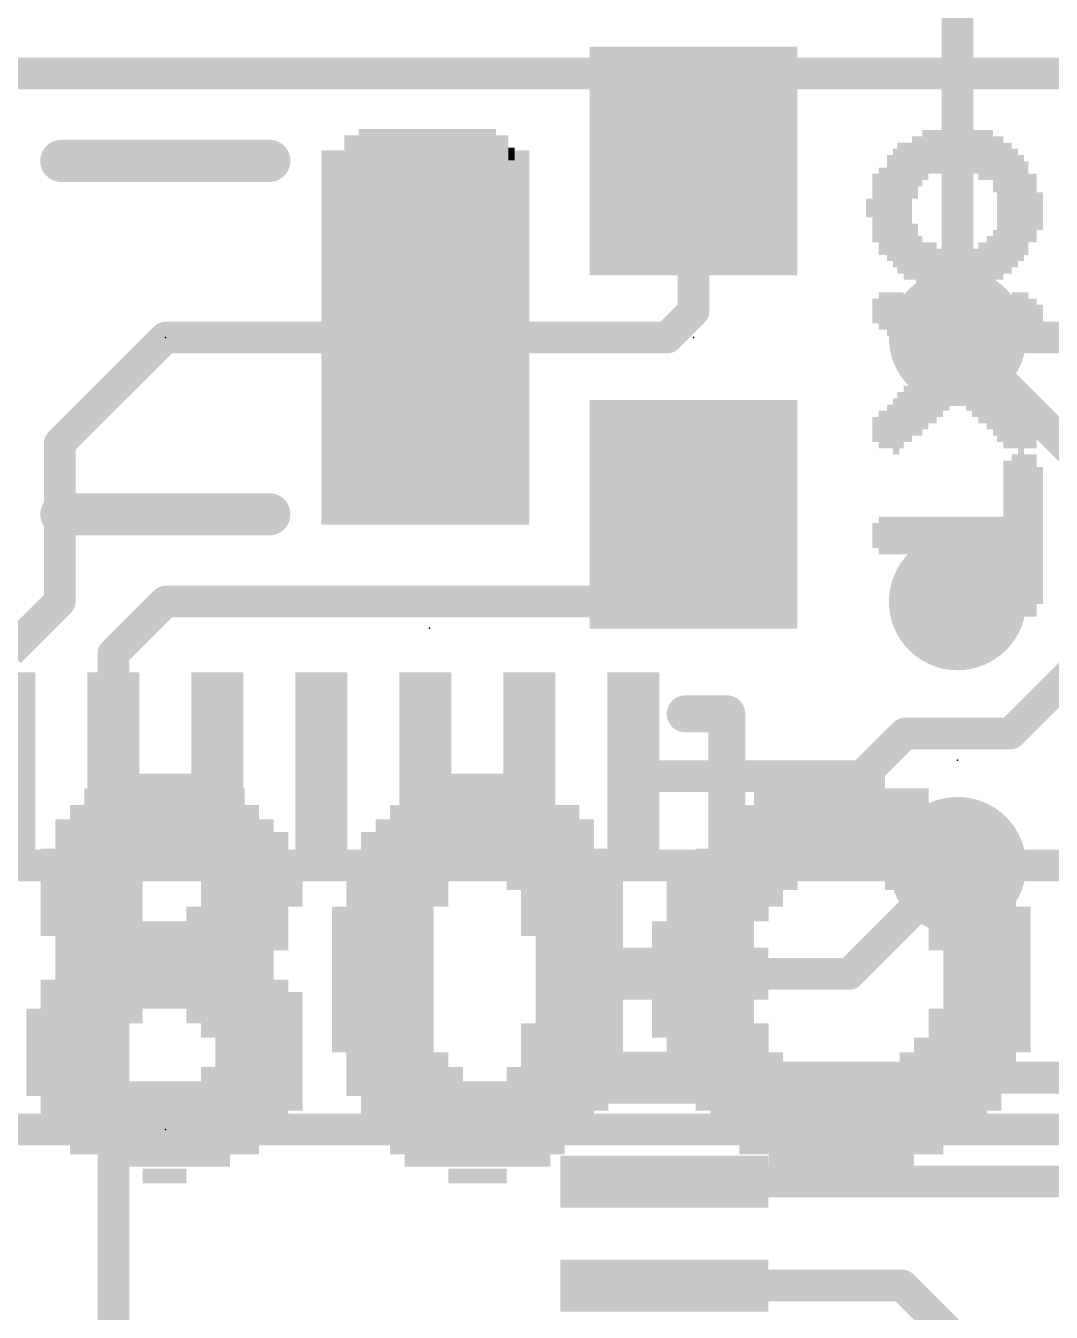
# Model space of a CAD drawing. Extents: x -12.7 to 30.6, y -10.2 to 25.5.
# Drawn here: x 14.57 to 19.5, y 11.82 to 18.01 of the extents above; entities that cross this region are included whole.
import ezdxf

# ---------------------------------------------------------------- set-up
doc = ezdxf.new("R2010")
doc.units = 0
for name, color, linetype in [('1', 12, 'CONTINUOUS'), ('16', 132, 'CONTINUOUS'), ('18', 110, 'CONTINUOUS'), ('21', 41, 'CONTINUOUS'), ('22', 40, 'CONTINUOUS'), ('23', 53, 'CONTINUOUS'), ('24', 53, 'CONTINUOUS')]:
    doc.layers.add(name, color=color, linetype=linetype)

# ---------------------------------------------------------------- blocks, each defined once
blk = doc.blocks.new('RECT')
blk.add_solid([(-0.5, -0.5), (0.5, -0.5), (-0.5, 0.5), (0.5, 0.5)])
blk = doc.blocks.new('ROUNDV')
at = {"const_width": 0.5}
blk.add_lwpolyline([(0, -0.25, 1), (0, 0.25, 1), (0, -0.25)], format="xyb", dxfattribs=at)

msp = doc.modelspace()

# ---------------------------------------------------------------- linework, layer by layer
at = {"layer": '1', "const_width": 0.1524}
for points in [[(19.05, 19.05), (19.05, 16.51)], [(17.78, 16.637), (17.78, 17.36)], [(17.653, 16.51), (17.78, 16.637)], [(14.732, 16.002), (15.24, 16.51)], [(15.24, 16.51), (16.49, 16.51)], [(16.49, 16.51), (17.653, 16.51)], [(19.685, 15.875), (19.05, 16.51)], [(14.732, 15.24), (14.732, 16.002)], [(17.36, 15.24), (17.78, 15.66)], [(14.49, 14.998), (14.732, 15.24)], [(14.99, 14.99), (15.24, 15.24)], [(15.24, 15.24), (17.36, 15.24)], [(14.99, 14.4), (14.99, 14.99)], [(19.304, 14.605), (19.685, 14.986)], [(18.591, 14.4), (18.796, 14.605)], [(18.796, 14.605), (19.304, 14.605)], [(14.99, 11), (14.99, 14.4)], [(17.49, 14.4), (18.591, 14.4)], [(18.53, 13.45), (19.05, 13.97)], [(17.64, 13.45), (18.53, 13.45)], [(17.64, 12.95), (19.808, 12.95)], [(17.64, 12.45), (20.951, 12.45)], [(17.64, 11.95), (18.784, 11.95)], [(18.784, 11.95), (19.939, 10.795)]]:
    msp.add_lwpolyline(points, dxfattribs=at)
at = {"layer": '1', "const_width": 0.0762}
for points in [[(17.8181, 17.36, 1), (17.7419, 17.36)], [(17.8069, 16.6101, 1), (17.7531, 16.6639)], [(17.7419, 16.637, 1), (17.8181, 16.637)], [(15.24, 16.5481, 1), (15.24, 16.4719)], [(15.2669, 16.4831, 1), (15.2131, 16.5369)], [(16.49, 16.5481, 1), (16.49, 16.4719)], [(16.49, 16.4719, 1), (16.49, 16.5481)], [(17.653, 16.4719, 1), (17.653, 16.5481)], [(19.0769, 16.5369, 1), (19.0231, 16.4831)], [(17.6261, 16.5369, 1), (17.6799, 16.4831)], [(19.0119, 16.51, 1), (19.0881, 16.51)], [(14.7701, 16.002, 1), (14.6939, 16.002)], [(14.7051, 16.0289, 1), (14.7589, 15.9751)], [(17.8069, 15.6331, 1), (17.7531, 15.6869)], [(14.7589, 15.2131, 1), (14.7051, 15.2669)], [(15.24, 15.2781, 1), (15.24, 15.2019)], [(15.2669, 15.2131, 1), (15.2131, 15.2669)], [(17.3331, 15.2669, 1), (17.3869, 15.2131)], [(17.36, 15.2019, 1), (17.36, 15.2781)], [(14.6939, 15.24, 1), (14.7701, 15.24)], [(15.0281, 14.99, 1), (14.9519, 14.99)], [(14.9631, 15.0169, 1), (15.0169, 14.9631)], [(18.796, 14.6431, 1), (18.796, 14.5669)], [(18.8229, 14.5781, 1), (18.7691, 14.6319)], [(19.2771, 14.6319, 1), (19.3309, 14.5781)], [(19.304, 14.5669, 1), (19.304, 14.6431)], [(15.0281, 14.4, 1), (14.9519, 14.4)], [(14.9519, 14.4, 1), (15.0281, 14.4)], [(17.49, 14.4381, 1), (17.49, 14.3619)], [(18.5641, 14.4269, 1), (18.6179, 14.3731)], [(18.591, 14.3619, 1), (18.591, 14.4381)], [(19.0769, 13.9431, 1), (19.0231, 13.9969)], [(17.64, 13.4881, 1), (17.64, 13.4119)], [(18.5031, 13.4769, 1), (18.5569, 13.4231)], [(18.53, 13.4119, 1), (18.53, 13.4881)], [(17.64, 12.9881, 1), (17.64, 12.9119)], [(17.64, 12.4881, 1), (17.64, 12.4119)], [(17.64, 11.9881, 1), (17.64, 11.9119)], [(18.8109, 11.9769, 1), (18.7571, 11.9231)], [(18.784, 11.9119, 1), (18.784, 11.9881)]]:
    msp.add_lwpolyline(points, format="xyb", dxfattribs=at)
at = {"layer": '16', "const_width": 0.1524}
for points in [[(19.05, 16.51), (22.86, 16.51)], [(6.35, 13.97), (19.05, 13.97)], [(22.86, 13.97), (19.05, 13.97)], [(7.62, 12.7), (22.86, 12.7)]]:
    msp.add_lwpolyline(points, dxfattribs=at)
at = {"layer": '16', "const_width": 0.0762}
for points in [[(19.05, 16.5481, 1), (19.05, 16.4719)], [(19.05, 14.0081, 1), (19.05, 13.9319)], [(19.05, 13.9319, 1), (19.05, 14.0081)]]:
    msp.add_lwpolyline(points, format="xyb", dxfattribs=at)
at = {"layer": '21'}
for points, const_width in [([(14.74, 17.36), (15.74, 17.36)], 0.2032), ([(15.74, 15.66), (14.74, 15.66)], 0.2032), ([(17.74, 14.7), (17.94, 14.7)], 0.1778), ([(17.94, 13.8), (17.94, 14.7)], 0.1778)]:
    msp.add_lwpolyline(points, dxfattribs=dict(at, const_width=const_width))
for points, const_width in [([(14.74, 17.4108, 1), (14.74, 17.3092)], 0.1016), ([(15.74, 17.3092, 1), (15.74, 17.4108)], 0.1016), ([(14.74, 15.7108, 1), (14.74, 15.6092)], 0.1016), ([(15.74, 15.6092, 1), (15.74, 15.7108)], 0.1016), ([(17.74, 14.7445, 1), (17.74, 14.6556)], 0.0889), ([(17.9845, 14.7, 1), (17.8956, 14.7)], 0.0889), ([(17.94, 14.6556, 1), (17.94, 14.7445)], 0.0889), ([(17.8956, 13.8, 1), (17.9845, 13.8)], 0.0889)]:
    msp.add_lwpolyline(points, format="xyb", dxfattribs=dict(at, const_width=const_width))
at = {"layer": '22', "const_width": 0.1524}
msp.add_lwpolyline([(7.62, 17.78), (22.86, 17.78)], dxfattribs=at)
at = {"layer": '23'}
for p in [(15.24, 16.51), (17.78, 16.51), (15.24, 12.7)]:
    msp.add_point(p, dxfattribs=at)
at = {"layer": '24'}
for p in [(16.51, 15.113), (19.05, 14.478)]:
    msp.add_point(p, dxfattribs=at)

# ---------------------------------------------------------------- block references
at = {"layer": '1'}
for p, xscale, rotation in [((17.78, 17.36), 1.1, 270), ((17.78, 15.66), 1.1, 270), ((14.49, 14.4), 0.25, 180), ((14.99, 14.4), 0.25, 180), ((15.49, 14.4), 0.25, 180), ((15.99, 14.4), 0.25, 180), ((16.49, 14.4), 0.25, 180), ((16.99, 14.4), 0.25, 180), ((17.49, 14.4), 0.25, 180), ((17.64, 13.45), 0.25, 270), ((17.64, 12.95), 0.25, 270), ((17.64, 12.45), 0.25, 270), ((17.64, 11.95), 0.25, 270)]:
    msp.add_blockref('RECT', p, dxfattribs=dict(at, xscale=xscale, rotation=rotation))
at = {"layer": '1', "yscale": 1.8, "rotation": 180}
msp.add_blockref('RECT', (16.49, 16.51), dxfattribs=at)
at = {"layer": '18', "xscale": 0.6604, "yscale": 0.6604}
for p in [(19.05, 16.51), (19.05, 16.51), (19.05, 15.24), (19.05, 15.24), (19.05, 13.97), (19.05, 13.97)]:
    msp.add_blockref('ROUNDV', p, dxfattribs=at)
at = {"layer": '22'}
for p, xscale, yscale, rotation in [((19.015, 17.433), 0.21, 0.03, 90), ((19.05, 17.433), 0.21, 0.04, 90), ((19.085, 17.433), 0.21, 0.03, 90), ((16.115, 17.408), 0.15, 0.03, 90), ((16.15, 17.393), 0.18, 0.04, 90), ((16.185, 17.408), 0.21, 0.03, 90), ((16.215, 17.408), 0.21, 0.03, 90), ((16.235, 17.408), 0.21, 0.03, 90), ((16.27, 17.408), 0.21, 0.04, 90), ((16.305, 17.408), 0.21, 0.03, 90), ((16.325, 17.408), 0.21, 0.03, 90), ((16.355, 17.408), 0.21, 0.03, 90), ((16.39, 17.408), 0.21, 0.04, 90), ((16.425, 17.408), 0.21, 0.03, 90), ((16.455, 17.408), 0.21, 0.03, 90), ((16.475, 17.408), 0.21, 0.03, 90), ((16.51, 17.408), 0.21, 0.04, 90), ((16.545, 17.408), 0.21, 0.03, 90), ((16.565, 17.408), 0.21, 0.03, 90), ((16.595, 17.408), 0.21, 0.03, 90), ((16.63, 17.408), 0.21, 0.04, 90), ((16.665, 17.408), 0.21, 0.03, 90), ((16.695, 17.408), 0.21, 0.03, 90), ((16.715, 17.408), 0.21, 0.03, 90), ((16.75, 17.408), 0.21, 0.04, 90), ((16.785, 17.408), 0.21, 0.03, 90), ((16.815, 17.408), 0.21, 0.03, 90), ((16.835, 17.393), 0.18, 0.03, 90), ((16.87, 17.393), 0.18, 0.04, 90), ((18.845, 17.328), 0.3, 0.03, 90), ((18.865, 17.358), 0.24, 0.03, 90), ((18.895, 17.388), 0.24, 0.03, 90), ((18.93, 17.403), 0.21, 0.04, 90), ((18.965, 17.403), 0.21, 0.03, 90), ((18.995, 17.418), 0.18, 0.03, 90), ((19.105, 17.403), 0.21, 0.03, 90), ((19.135, 17.403), 0.21, 0.03, 90), ((19.17, 17.388), 0.24, 0.04, 90), ((19.205, 17.388), 0.24, 0.03, 90), ((19.235, 17.343), 0.27, 0.03, 90), ((19.255, 17.133), 0.69, 0.03, 90), ((16.905, 17.393), 0.06, 0.03, 90), ((18.755, 17.133), 0.57, 0.03, 90), ((18.775, 17.133), 0.63, 0.03, 90), ((18.81, 17.118), 0.66, 0.04, 90), ((19.29, 17.133), 0.63, 0.04, 90), ((19.325, 17.133), 0.57, 0.03, 90), ((18.725, 17.133), 0.51, 0.03, 90), ((19.355, 17.133), 0.51, 0.03, 90), ((19.375, 17.133), 0.45, 0.03, 90), ((18.655, 17.133), 0.33, 0.03, 90), ((18.69, 17.118), 0.42, 0.04, 90), ((19.41, 17.133), 0.33, 0.04, 90), ((16.115, 17.153), 0.12, 0.03, 90), ((16.15, 17.153), 0.18, 0.04, 90), ((16.185, 17.138), 0.21, 0.03, 90), ((16.215, 17.123), 0.24, 0.03, 90), ((16.235, 17.108), 0.27, 0.03, 90), ((16.27, 17.078), 0.27, 0.04, 90), ((16.75, 17.078), 0.27, 0.04, 90), ((16.785, 17.108), 0.27, 0.03, 90), ((16.815, 17.123), 0.24, 0.03, 90), ((16.835, 17.138), 0.21, 0.03, 90), ((16.87, 17.138), 0.15, 0.04, 90), ((19.445, 17.118), 0.18, 0.03, 90), ((16.305, 17.048), 0.27, 0.03, 90), ((16.325, 17.018), 0.27, 0.03, 90), ((16.665, 17.018), 0.27, 0.03, 90), ((16.695, 17.033), 0.24, 0.03, 90), ((16.715, 17.048), 0.27, 0.03, 90), ((16.905, 17.138), 0.09, 0.03, 90), ((18.625, 17.133), 0.09, 0.03, 90), ((16.355, 16.853), 0.54, 0.03, 90), ((16.39, 16.853), 0.48, 0.04, 90), ((16.425, 16.868), 0.45, 0.03, 90), ((16.595, 16.868), 0.45, 0.03, 90), ((16.63, 16.868), 0.51, 0.04, 90), ((16.455, 16.868), 0.39, 0.03, 90), ((16.475, 16.868), 0.33, 0.03, 90), ((16.545, 16.868), 0.33, 0.03, 90), ((16.565, 16.868), 0.39, 0.03, 90), ((18.845, 16.923), 0.27, 0.03, 90), ((19.235, 16.908), 0.24, 0.03, 90), ((16.51, 16.868), 0.27, 0.04, 90), ((18.865, 16.878), 0.24, 0.03, 90), ((18.895, 16.863), 0.21, 0.03, 90), ((18.93, 16.848), 0.24, 0.04, 90), ((19.17, 16.863), 0.21, 0.04, 90), ((19.205, 16.878), 0.24, 0.03, 90), ((18.965, 16.833), 0.21, 0.03, 90), ((18.995, 16.833), 0.21, 0.03, 90), ((19.015, 16.833), 0.21, 0.03, 90), ((19.05, 16.833), 0.21, 0.04, 90), ((19.085, 16.833), 0.21, 0.03, 90), ((19.105, 16.833), 0.21, 0.03, 90), ((19.135, 16.833), 0.21, 0.03, 90), ((16.665, 16.718), 0.27, 0.03, 90), ((16.27, 16.658), 0.27, 0.04, 90), ((16.305, 16.673), 0.24, 0.03, 90), ((16.325, 16.688), 0.27, 0.03, 90), ((16.695, 16.688), 0.27, 0.03, 90), ((16.715, 16.658), 0.27, 0.03, 90), ((16.215, 16.478), 0.51, 0.03, 90), ((16.235, 16.628), 0.27, 0.03, 90), ((16.75, 16.628), 0.27, 0.04, 90), ((16.785, 16.613), 0.24, 0.03, 90), ((16.815, 16.598), 0.27, 0.03, 90), ((18.69, 16.638), 0.18, 0.04, 90), ((18.725, 16.623), 0.21, 0.03, 90), ((18.755, 16.608), 0.24, 0.03, 90), ((18.775, 16.593), 0.27, 0.03, 90), ((19.325, 16.593), 0.27, 0.03, 90), ((19.355, 16.608), 0.24, 0.03, 90), ((19.375, 16.623), 0.21, 0.03, 90), ((16.15, 16.583), 0.18, 0.04, 90), ((16.185, 16.598), 0.21, 0.03, 90), ((16.835, 16.598), 0.21, 0.03, 90), ((16.87, 16.583), 0.18, 0.04, 90), ((18.655, 16.638), 0.12, 0.03, 90), ((18.81, 16.563), 0.27, 0.04, 90), ((18.845, 16.533), 0.27, 0.03, 90), ((19.255, 16.533), 0.27, 0.03, 90), ((19.29, 16.563), 0.27, 0.04, 90), ((19.41, 16.623), 0.15, 0.04, 90), ((19.445, 16.623), 0.09, 0.03, 90), ((16.115, 16.583), 0.12, 0.03, 90), ((16.905, 16.598), 0.09, 0.03, 90), ((18.865, 16.503), 0.27, 0.03, 90), ((18.895, 16.338), 0.54, 0.03, 90), ((19.17, 16.353), 0.51, 0.04, 90), ((19.205, 16.503), 0.27, 0.03, 90), ((19.235, 16.518), 0.24, 0.03, 90), ((18.93, 16.338), 0.48, 0.04, 90), ((18.965, 16.353), 0.45, 0.03, 90), ((18.995, 16.353), 0.39, 0.03, 90), ((19.105, 16.353), 0.39, 0.03, 90), ((19.135, 16.353), 0.45, 0.03, 90), ((16.185, 16.358), 0.21, 0.03, 90), ((19.015, 16.353), 0.33, 0.03, 90), ((19.05, 16.353), 0.27, 0.04, 90), ((19.085, 16.353), 0.33, 0.03, 90), ((16.115, 16.343), 0.12, 0.03, 90), ((16.15, 16.343), 0.18, 0.04, 90), ((16.235, 16.328), 0.21, 0.03, 90), ((16.27, 16.313), 0.24, 0.04, 90), ((16.305, 16.298), 0.21, 0.03, 90), ((16.325, 16.118), 0.57, 0.03, 90), ((16.455, 16.118), 0.57, 0.03, 90), ((16.475, 16.118), 0.57, 0.03, 90), ((16.51, 16.133), 0.6, 0.04, 90), ((16.545, 16.328), 0.21, 0.03, 90), ((16.565, 16.328), 0.21, 0.03, 90), ((16.595, 16.343), 0.18, 0.03, 90), ((16.63, 16.343), 0.18, 0.04, 90), ((16.665, 16.328), 0.21, 0.03, 90), ((16.695, 16.313), 0.24, 0.03, 90), ((16.715, 16.133), 0.6, 0.03, 90), ((16.75, 16.118), 0.57, 0.04, 90), ((16.785, 16.118), 0.57, 0.03, 90), ((16.355, 16.103), 0.54, 0.03, 90), ((16.39, 16.103), 0.54, 0.04, 90), ((16.425, 16.103), 0.54, 0.03, 90), ((16.815, 16.103), 0.54, 0.03, 90), ((16.835, 16.088), 0.51, 0.03, 90), ((19.205, 16.203), 0.27, 0.03, 90), ((16.87, 16.058), 0.45, 0.04, 90), ((18.81, 16.143), 0.27, 0.04, 90), ((18.845, 16.158), 0.24, 0.03, 90), ((18.865, 16.173), 0.27, 0.03, 90), ((19.235, 16.173), 0.27, 0.03, 90), ((19.255, 16.143), 0.27, 0.03, 90), ((18.755, 16.083), 0.27, 0.03, 90), ((18.775, 16.113), 0.27, 0.03, 90), ((19.29, 16.113), 0.27, 0.04, 90), ((19.325, 16.098), 0.24, 0.03, 90), ((19.355, 15.693), 1.05, 0.03, 90), ((16.905, 16.043), 0.3, 0.03, 90), ((18.69, 16.068), 0.18, 0.04, 90), ((18.725, 16.083), 0.21, 0.03, 90), ((19.375, 16.083), 0.21, 0.03, 90), ((19.41, 16.068), 0.18, 0.04, 90), ((18.655, 16.068), 0.12, 0.03, 90), ((19.445, 16.083), 0.09, 0.03, 90), ((16.115, 15.923), 0.12, 0.03, 90), ((16.15, 15.923), 0.18, 0.04, 90), ((16.185, 15.923), 0.18, 0.03, 90), ((16.215, 15.923), 0.18, 0.03, 90), ((16.235, 15.923), 0.18, 0.03, 90), ((16.27, 15.923), 0.18, 0.04, 90), ((16.305, 15.923), 0.18, 0.03, 90), ((16.545, 15.923), 0.18, 0.03, 90), ((16.565, 15.923), 0.18, 0.03, 90), ((16.595, 15.923), 0.18, 0.03, 90), ((16.63, 15.923), 0.18, 0.04, 90), ((16.665, 15.923), 0.18, 0.03, 90), ((16.695, 15.923), 0.18, 0.03, 90), ((19.29, 15.558), 0.72, 0.04, 90), ((19.325, 15.558), 0.78, 0.03, 90), ((19.375, 15.558), 0.78, 0.03, 90), ((19.41, 15.558), 0.78, 0.04, 90), ((19.445, 15.558), 0.66, 0.03, 90), ((18.655, 15.558), 0.12, 0.03, 90), ((18.69, 15.558), 0.18, 0.04, 90), ((18.725, 15.558), 0.18, 0.03, 90), ((18.755, 15.558), 0.18, 0.03, 90), ((18.775, 15.558), 0.18, 0.03, 90), ((18.81, 15.558), 0.18, 0.04, 90), ((18.845, 15.558), 0.18, 0.03, 90), ((18.865, 15.558), 0.18, 0.03, 90), ((18.895, 15.558), 0.18, 0.03, 90), ((18.93, 15.558), 0.18, 0.04, 90), ((18.965, 15.558), 0.18, 0.03, 90), ((18.995, 15.558), 0.18, 0.03, 90), ((19.015, 15.558), 0.18, 0.03, 90), ((19.05, 15.558), 0.18, 0.04, 90), ((19.085, 15.558), 0.18, 0.03, 90), ((19.105, 15.558), 0.18, 0.03, 90), ((19.135, 15.558), 0.18, 0.03, 90), ((19.17, 15.558), 0.18, 0.04, 90), ((19.205, 15.558), 0.18, 0.03, 90), ((19.235, 15.558), 0.18, 0.03, 90), ((19.255, 15.558), 0.18, 0.03, 90), ((15.236, 14.377), 0.49, 0.07, 180), ((16.741, 14.377), 0.42, 0.07, 180), ((18.491, 14.377), 0.42, 0.07, 180), ((15.236, 14.302), 0.77, 0.08, 180), ((16.741, 14.302), 0.7, 0.08, 180), ((18.491, 14.302), 0.84, 0.08, 180), ((15.236, 14.227), 0.91, 0.07, 180), ((16.776, 14.227), 0.91, 0.07, 180), ((18.526, 14.227), 1.05, 0.07, 180), ((15.236, 14.162), 1.05, 0.06, 180), ((16.776, 14.162), 1.05, 0.06, 180), ((18.526, 14.162), 1.19, 0.06, 180), ((15.271, 14.092), 1.12, 0.08, 180), ((16.741, 14.092), 1.12, 0.08, 180), ((18.526, 14.092), 1.33, 0.08, 180), ((15.236, 14.017), 1.19, 0.07, 180), ((16.776, 14.017), 1.19, 0.07, 180), ((18.526, 14.017), 1.47, 0.07, 180), ((14.921, 13.947), 0.56, 0.07, 180), ((15.586, 13.947), 0.49, 0.07, 180), ((16.741, 13.947), 1.26, 0.07, 180), ((18.491, 13.947), 1.54, 0.07, 180), ((14.886, 13.882), 0.49, 0.06, 180), ((15.656, 13.882), 0.49, 0.06, 180), ((16.356, 13.882), 0.49, 0.06, 180), ((17.161, 13.882), 0.56, 0.06, 180), ((17.966, 13.882), 0.63, 0.06, 180), ((19.016, 13.882), 0.63, 0.06, 180), ((14.886, 13.812), 0.49, 0.08, 180), ((15.656, 13.812), 0.49, 0.08, 180), ((16.356, 13.812), 0.49, 0.08, 180), ((17.196, 13.812), 0.49, 0.08, 180), ((17.931, 13.812), 0.56, 0.08, 180), ((19.051, 13.812), 0.56, 0.08, 180), ((14.886, 13.737), 0.49, 0.07, 180), ((15.586, 13.737), 0.49, 0.07, 180), ((16.286, 13.737), 0.49, 0.07, 180), ((17.196, 13.737), 0.49, 0.07, 180), ((17.896, 13.737), 0.49, 0.07, 180), ((19.121, 13.737), 0.56, 0.07, 180), ((15.236, 13.667), 1.19, 0.07, 180), ((16.286, 13.667), 0.49, 0.07, 180), ((17.196, 13.667), 0.49, 0.07, 180), ((17.826, 13.667), 0.49, 0.07, 180), ((19.156, 13.667), 0.49, 0.07, 180), ((15.271, 13.597), 1.12, 0.07, 180), ((16.286, 13.597), 0.49, 0.07, 180), ((17.231, 13.597), 0.42, 0.07, 180), ((17.826, 13.597), 0.49, 0.07, 180), ((19.156, 13.597), 0.49, 0.07, 180), ((15.236, 13.527), 1.05, 0.07, 180), ((16.286, 13.527), 0.49, 0.07, 180), ((17.231, 13.527), 0.42, 0.07, 180), ((17.826, 13.527), 0.49, 0.07, 180), ((19.191, 13.527), 0.42, 0.07, 180), ((15.236, 13.457), 1.05, 0.07, 180), ((16.286, 13.457), 0.49, 0.07, 180), ((17.266, 13.457), 0.49, 0.07, 180), ((17.826, 13.457), 0.49, 0.07, 180), ((19.191, 13.457), 0.42, 0.07, 180), ((15.236, 13.387), 1.19, 0.07, 180), ((16.286, 13.387), 0.49, 0.07, 180), ((17.231, 13.387), 0.42, 0.07, 180), ((17.826, 13.387), 0.49, 0.07, 180), ((19.191, 13.387), 0.42, 0.07, 180), ((15.271, 13.322), 1.26, 0.08, 180), ((16.286, 13.322), 0.49, 0.08, 180), ((17.231, 13.322), 0.42, 0.08, 180), ((17.826, 13.322), 0.49, 0.08, 180), ((19.191, 13.322), 0.42, 0.08, 180), ((14.851, 13.247), 0.56, 0.07, 180), ((15.621, 13.247), 0.56, 0.07, 180), ((16.286, 13.247), 0.49, 0.07, 180), ((17.231, 13.247), 0.42, 0.07, 180), ((17.826, 13.247), 0.49, 0.07, 180), ((19.156, 13.247), 0.49, 0.07, 180), ((14.816, 13.177), 0.49, 0.07, 180), ((15.656, 13.177), 0.49, 0.07, 180), ((16.286, 13.177), 0.49, 0.07, 180), ((17.196, 13.177), 0.49, 0.07, 180), ((17.861, 13.177), 0.56, 0.07, 180), ((19.156, 13.177), 0.49, 0.07, 180), ((14.816, 13.107), 0.49, 0.07, 180), ((15.691, 13.107), 0.42, 0.07, 180), ((16.286, 13.107), 0.49, 0.07, 180), ((17.196, 13.107), 0.49, 0.07, 180), ((17.896, 13.107), 0.49, 0.07, 180), ((19.121, 13.107), 0.56, 0.07, 180), ((14.816, 13.037), 0.49, 0.07, 180), ((15.691, 13.037), 0.42, 0.07, 180), ((16.356, 13.037), 0.49, 0.07, 180), ((17.196, 13.037), 0.49, 0.07, 180), ((17.931, 13.037), 0.56, 0.07, 180), ((19.051, 13.037), 0.56, 0.07, 180), ((14.816, 12.967), 0.49, 0.07, 180), ((15.656, 12.967), 0.49, 0.07, 180), ((16.391, 12.967), 0.56, 0.07, 180), ((17.161, 12.967), 0.56, 0.07, 180), ((18.036, 12.967), 0.63, 0.07, 180), ((18.981, 12.967), 0.7, 0.07, 180), ((15.236, 12.897), 1.33, 0.07, 180), ((16.741, 12.897), 1.26, 0.07, 180), ((18.491, 12.897), 1.54, 0.07, 180), ((15.271, 12.827), 1.26, 0.07, 180), ((16.776, 12.827), 1.19, 0.07, 180), ((18.526, 12.827), 1.47, 0.07, 180), ((15.236, 12.762), 1.19, 0.06, 180), ((16.741, 12.762), 1.12, 0.06, 180), ((18.526, 12.762), 1.33, 0.06, 180), ((15.236, 12.687), 1.05, 0.07, 180), ((16.741, 12.687), 0.98, 0.07, 180), ((18.526, 12.687), 1.19, 0.07, 180), ((15.236, 12.617), 0.91, 0.07, 180), ((16.741, 12.617), 0.84, 0.07, 180), ((18.491, 12.617), 0.98, 0.07, 180), ((15.236, 12.552), 0.63, 0.06, 180), ((16.741, 12.552), 0.7, 0.06, 180), ((18.491, 12.552), 0.7, 0.06, 180), ((15.236, 12.477), 0.21, 0.07, 180), ((16.741, 12.477), 0.28, 0.07, 180), ((18.526, 12.477), 0.21, 0.07, 180)]:
    msp.add_blockref('RECT', p, dxfattribs=dict(at, xscale=xscale, yscale=yscale, rotation=rotation))

doc.saveas('drawing.dxf')
